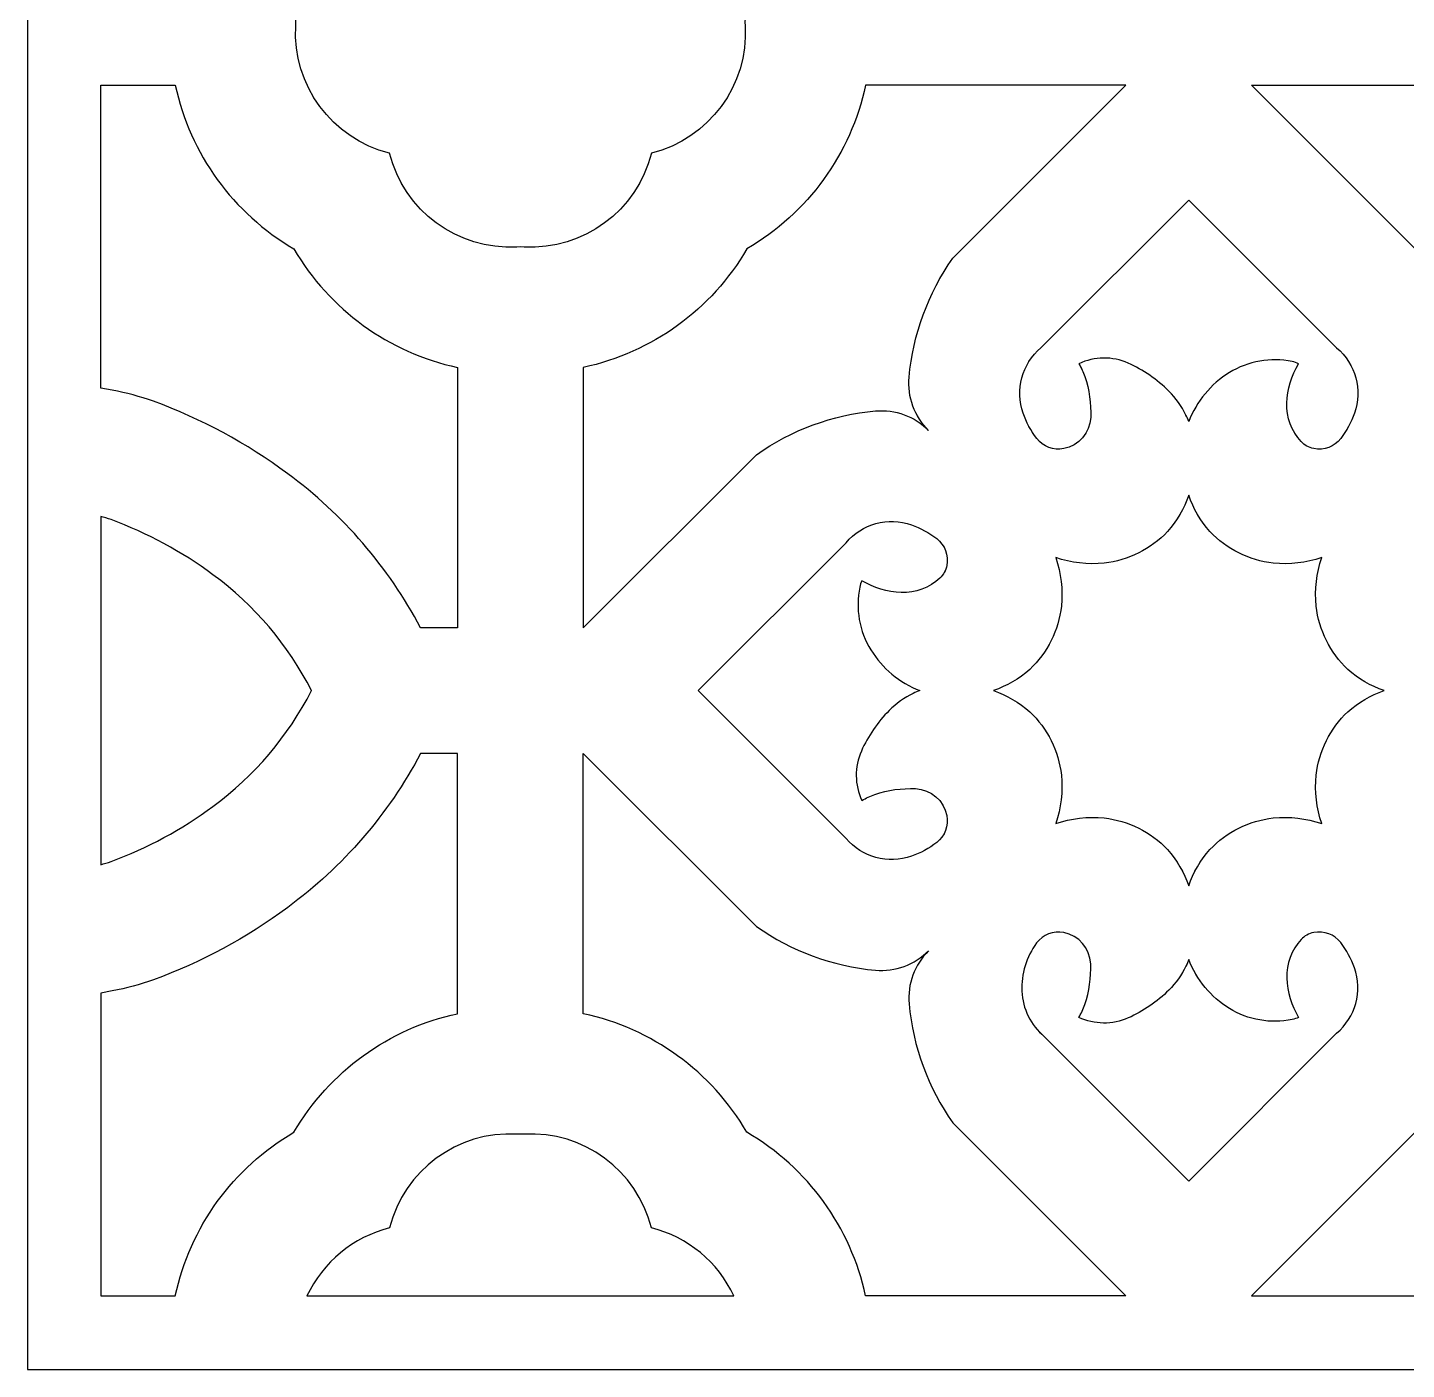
# Model space of a CAD drawing. Header units: centimetres. Extents: x -9.8 to 9.6, y -11.6 to 9.6.
# Drawn here: x -9.8 to -4.36, y -11.57 to -6.28 of the extents above; entities that cross this region are included whole.
import ezdxf

# ---------------------------------------------------------------- set-up
doc = ezdxf.new("R2010")
doc.units = ezdxf.units.CM
doc.header["$MEASUREMENT"] = 0
doc.layers.add('layer 1', color=7, linetype='Continuous')

msp = doc.modelspace()

# ---------------------------------------------------------------- linework, layer by layer
at = {"layer": 'layer 1', "color": 242}
for points, knots in [([(-9.79663, 9.61059), (-9.79663, 9.61059), (-0.63194, 9.61059), (-0.63194, 9.61059), (-0.63194, 9.61059), (-0.63194, 9.61059), (-0.63194, -11.57178), (-0.63194, -11.57178), (-0.63194, -11.57178), (-0.63194, -11.57178), (-9.79663, -11.57178), (-9.79663, -11.57178), (-9.79663, -11.57178), (-9.79663, -11.57178), (-9.79663, 9.61059), (-9.79663, 9.61059)], [0, 0, 0, 0, 0.2, 0.2, 0.2, 0.2, 0.4, 0.4, 0.4, 0.4, 0.6, 0.6, 0.6, 0.6, 1, 1, 1, 1]), ([(-7.86611, -5.36837), (-8.10066, -5.35595), (-8.31105, -5.51082), (-8.36836, -5.7386), (-8.36836, -5.7386), (-8.59605, -5.7961), (-8.7512, -6.00631), (-8.73855, -6.2408), (-8.73855, -6.2408), (-8.73855, -6.2408), (-8.73772, -6.25534), (-8.73772, -6.25534), (-8.73772, -6.25534), (-8.73772, -6.25534), (-8.73855, -6.26978), (-8.73855, -6.26978), (-8.73855, -6.26978), (-8.75106, -6.50432), (-8.59614, -6.71476), (-8.36836, -6.77203), (-8.36836, -6.77203), (-8.31086, -6.99972), (-8.10066, -7.15491), (-7.86611, -7.14222), (-7.86611, -7.14222), (-7.86611, -7.14222), (-7.85163, -7.14139), (-7.85163, -7.14139), (-7.85163, -7.14139), (-7.85163, -7.14139), (-7.83714, -7.14222), (-7.83714, -7.14222), (-7.83714, -7.14222), (-7.60264, -7.15468), (-7.3922, -6.99976), (-7.33493, -6.77203), (-7.33493, -6.77203), (-7.1072, -6.71453), (-6.95205, -6.50432), (-6.9647, -6.26983), (-6.9647, -6.26983), (-6.9647, -6.26983), (-6.96557, -6.25534), (-6.96557, -6.25534), (-6.96557, -6.25534), (-6.96557, -6.25534), (-6.9647, -6.2408), (-6.9647, -6.2408), (-6.9647, -6.2408), (-6.95228, -6.00631), (-7.10715, -5.79591), (-7.33493, -5.7386), (-7.33493, -5.7386), (-7.39243, -5.51091), (-7.60264, -5.35572), (-7.83714, -5.36841), (-7.83714, -5.36841), (-7.83714, -5.36841), (-7.85163, -5.36924), (-7.85163, -5.36924), (-7.85163, -5.36924), (-7.85163, -5.36924), (-7.86611, -5.36837), (-7.86611, -5.36837)], [0, 0, 0, 0, 0.0588235, 0.0588235, 0.0588235, 0.0588235, 0.1176471, 0.1176471, 0.1176471, 0.1176471, 0.1764706, 0.1764706, 0.1764706, 0.1764706, 0.2352941, 0.2352941, 0.2352941, 0.2352941, 0.2941176, 0.2941176, 0.2941176, 0.2941176, 0.3529412, 0.3529412, 0.3529412, 0.3529412, 0.4117647, 0.4117647, 0.4117647, 0.4117647, 0.4705882, 0.4705882, 0.4705882, 0.4705882, 0.5294118, 0.5294118, 0.5294118, 0.5294118, 0.5882353, 0.5882353, 0.5882353, 0.5882353, 0.6470588, 0.6470588, 0.6470588, 0.6470588, 0.7058824, 0.7058824, 0.7058824, 0.7058824, 0.7647059, 0.7647059, 0.7647059, 0.7647059, 0.8235294, 0.8235294, 0.8235294, 0.8235294, 0.8823529, 0.8823529, 0.8823529, 0.8823529, 1, 1, 1, 1]), ([(-9.21389, -6.50336), (-9.21389, -6.50336), (-9.50813, -6.50336), (-9.50813, -6.50336), (-9.50813, -6.50336), (-9.50813, -6.50336), (-9.50813, -7.69888), (-9.50813, -7.69888), (-9.50813, -7.69888), (-9.50813, -7.69888), (-9.46251, -7.70739), (-9.46251, -7.70739), (-9.46251, -7.70739), (-9.40735, -7.71774), (-9.35303, -7.73227), (-9.30009, -7.7509), (-9.30009, -7.7509), (-9.11053, -7.82017), (-8.93192, -7.91654), (-8.76997, -8.03696), (-8.76997, -8.03696), (-8.55175, -8.1974), (-8.37259, -8.40517), (-8.24601, -8.64463), (-8.24601, -8.64463), (-8.24601, -8.64463), (-8.09969, -8.64463), (-8.09969, -8.64463), (-8.09969, -8.64463), (-8.09969, -8.64463), (-8.09969, -7.61756), (-8.09969, -7.61756), (-8.09969, -7.61756), (-8.37117, -7.55928), (-8.60571, -7.38913), (-8.74559, -7.14925), (-8.74559, -7.14925), (-8.98551, -7.00942), (-9.15552, -6.77483), (-9.21389, -6.50336)], [0, 0, 0, 0, 0.0909091, 0.0909091, 0.0909091, 0.0909091, 0.1818182, 0.1818182, 0.1818182, 0.1818182, 0.2727273, 0.2727273, 0.2727273, 0.2727273, 0.3636364, 0.3636364, 0.3636364, 0.3636364, 0.4545455, 0.4545455, 0.4545455, 0.4545455, 0.5454545, 0.5454545, 0.5454545, 0.5454545, 0.6363636, 0.6363636, 0.6363636, 0.6363636, 0.7272727, 0.7272727, 0.7272727, 0.7272727, 0.8181818, 0.8181818, 0.8181818, 0.8181818, 1, 1, 1, 1]), ([(-6.14525, -7.18628), (-6.24295, -7.32515), (-6.30247, -7.4872), (-6.31784, -7.65629), (-6.31784, -7.65629), (-6.32492, -7.73425), (-6.29668, -7.81125), (-6.24084, -7.86613), (-6.24084, -7.86613), (-6.29571, -7.81024), (-6.37271, -7.782), (-6.45068, -7.78908), (-6.45068, -7.78908), (-6.61976, -7.80454), (-6.78181, -7.86401), (-6.92068, -7.96171), (-6.92068, -7.96171), (-6.92068, -7.96171), (-7.60361, -8.64463), (-7.60361, -8.64463), (-7.60361, -8.64463), (-7.60361, -8.64463), (-7.60361, -7.61756), (-7.60361, -7.61756), (-7.60361, -7.61756), (-7.33194, -7.55914), (-7.09759, -7.38932), (-6.95766, -7.14925), (-6.95766, -7.14925), (-6.71765, -7.00928), (-6.54773, -6.77497), (-6.48941, -6.50336), (-6.48941, -6.50336), (-6.48941, -6.50336), (-5.46233, -6.50336), (-5.46233, -6.50336), (-5.46233, -6.50336), (-5.46233, -6.50336), (-6.14525, -7.18628), (-6.14525, -7.18628)], [0, 0, 0, 0, 0.0909091, 0.0909091, 0.0909091, 0.0909091, 0.1818182, 0.1818182, 0.1818182, 0.1818182, 0.2727273, 0.2727273, 0.2727273, 0.2727273, 0.3636364, 0.3636364, 0.3636364, 0.3636364, 0.4545455, 0.4545455, 0.4545455, 0.4545455, 0.5454545, 0.5454545, 0.5454545, 0.5454545, 0.6363636, 0.6363636, 0.6363636, 0.6363636, 0.7272727, 0.7272727, 0.7272727, 0.7272727, 0.8181818, 0.8181818, 0.8181818, 0.8181818, 1, 1, 1, 1]), ([(-3.93921, -6.50336), (-3.93921, -6.50336), (-4.96625, -6.50336), (-4.96625, -6.50336), (-4.96625, -6.50336), (-4.96625, -6.50336), (-4.28337, -7.18628), (-4.28337, -7.18628), (-4.28337, -7.18628), (-4.18567, -7.3251), (-4.12615, -7.48724), (-4.11078, -7.65633), (-4.11078, -7.65633), (-4.1037, -7.73421), (-4.13199, -7.81125), (-4.18778, -7.86613), (-4.18778, -7.86613), (-4.13295, -7.81029), (-4.05586, -7.78204), (-3.97794, -7.78913), (-3.97794, -7.78913), (-3.8089, -7.80449), (-3.64676, -7.86406), (-3.50794, -7.96171), (-3.50794, -7.96171), (-3.50794, -7.96171), (-2.82501, -8.64463), (-2.82501, -8.64463), (-2.82501, -8.64463), (-2.82501, -8.64463), (-2.82501, -7.61756), (-2.82501, -7.61756), (-2.82501, -7.61756), (-3.09654, -7.55923), (-3.33108, -7.38909), (-3.47096, -7.14916), (-3.47096, -7.14916), (-3.71088, -7.00938), (-3.88089, -6.77479), (-3.93921, -6.50331), (-3.93921, -6.50331), (-3.93921, -6.50331), (-3.93921, -6.50336), (-3.93921, -6.50336)], [0, 0, 0, 0, 0.0833333, 0.0833333, 0.0833333, 0.0833333, 0.1666667, 0.1666667, 0.1666667, 0.1666667, 0.25, 0.25, 0.25, 0.25, 0.3333333, 0.3333333, 0.3333333, 0.3333333, 0.4166667, 0.4166667, 0.4166667, 0.4166667, 0.5, 0.5, 0.5, 0.5, 0.5833333, 0.5833333, 0.5833333, 0.5833333, 0.6666667, 0.6666667, 0.6666667, 0.6666667, 0.75, 0.75, 0.75, 0.75, 0.8333333, 0.8333333, 0.8333333, 0.8333333, 1, 1, 1, 1]), ([(-5.79765, -7.54028), (-5.87267, -7.6032), (-5.90078, -7.70601), (-5.86807, -7.79833), (-5.86807, -7.79833), (-5.85538, -7.83416), (-5.83712, -7.86778), (-5.81389, -7.89791), (-5.81389, -7.89791), (-5.78896, -7.93025), (-5.74788, -7.9457), (-5.70777, -7.93779), (-5.70777, -7.93779), (-5.64802, -7.92648), (-5.60391, -7.87556), (-5.60133, -7.81479), (-5.60133, -7.81479), (-5.59899, -7.76015), (-5.60676, -7.70555), (-5.62424, -7.65371), (-5.62424, -7.65371), (-5.63027, -7.636), (-5.63813, -7.61898), (-5.64784, -7.60297), (-5.64784, -7.60297), (-5.58648, -7.57372), (-5.51536, -7.57285), (-5.45327, -7.60054), (-5.45327, -7.60054), (-5.39356, -7.62717), (-5.33919, -7.66457), (-5.29292, -7.71075), (-5.29292, -7.71075), (-5.26532, -7.7383), (-5.24255, -7.77027), (-5.22553, -7.80536), (-5.22553, -7.80536), (-5.22139, -7.81387), (-5.21767, -7.82252), (-5.21426, -7.83135), (-5.21426, -7.83135), (-5.18354, -7.75104), (-5.1271, -7.68306), (-5.05382, -7.63802), (-5.05382, -7.63802), (-4.97995, -7.59258), (-4.89141, -7.57699), (-4.80645, -7.59437), (-4.80645, -7.59437), (-4.79757, -7.59617), (-4.78892, -7.59906), (-4.78074, -7.60297), (-4.78074, -7.60297), (-4.80912, -7.64994), (-4.82512, -7.70334), (-4.82724, -7.75817), (-4.82724, -7.75817), (-4.82945, -7.81433), (-4.80916, -7.86898), (-4.77094, -7.9101), (-4.77094, -7.9101), (-4.7576, -7.92445), (-4.74003, -7.93416), (-4.7208, -7.93779), (-4.7208, -7.93779), (-4.68069, -7.94566), (-4.63962, -7.93025), (-4.61469, -7.89786), (-4.61469, -7.89786), (-4.5915, -7.86774), (-4.57324, -7.83416), (-4.56055, -7.79833), (-4.56055, -7.79833), (-4.52789, -7.70596), (-4.5559, -7.60316), (-4.63088, -7.54028), (-4.63088, -7.54028), (-4.63088, -7.54028), (-5.21426, -6.95689), (-5.21426, -6.95689), (-5.21426, -6.95689), (-5.21426, -6.95689), (-5.79765, -7.54028), (-5.79765, -7.54028)], [0, 0, 0, 0, 0.0454545, 0.0454545, 0.0454545, 0.0454545, 0.0909091, 0.0909091, 0.0909091, 0.0909091, 0.1363636, 0.1363636, 0.1363636, 0.1363636, 0.1818182, 0.1818182, 0.1818182, 0.1818182, 0.2272727, 0.2272727, 0.2272727, 0.2272727, 0.2727273, 0.2727273, 0.2727273, 0.2727273, 0.3181818, 0.3181818, 0.3181818, 0.3181818, 0.3636364, 0.3636364, 0.3636364, 0.3636364, 0.4090909, 0.4090909, 0.4090909, 0.4090909, 0.4545455, 0.4545455, 0.4545455, 0.4545455, 0.5, 0.5, 0.5, 0.5, 0.5454545, 0.5454545, 0.5454545, 0.5454545, 0.5909091, 0.5909091, 0.5909091, 0.5909091, 0.6363636, 0.6363636, 0.6363636, 0.6363636, 0.6818182, 0.6818182, 0.6818182, 0.6818182, 0.7272727, 0.7272727, 0.7272727, 0.7272727, 0.7727273, 0.7727273, 0.7727273, 0.7727273, 0.8181818, 0.8181818, 0.8181818, 0.8181818, 0.8636364, 0.8636364, 0.8636364, 0.8636364, 0.9090909, 0.9090909, 0.9090909, 0.9090909, 1, 1, 1, 1]), ([(-5.98537, -8.8927), (-5.93238, -8.87471), (-5.88357, -8.84624), (-5.84181, -8.80898), (-5.84181, -8.80898), (-5.77198, -8.74298), (-5.72778, -8.65452), (-5.71688, -8.55908), (-5.71688, -8.55908), (-5.71044, -8.49436), (-5.71812, -8.429), (-5.73937, -8.36755), (-5.73937, -8.36755), (-5.67792, -8.3888), (-5.6126, -8.39652), (-5.54788, -8.39008), (-5.54788, -8.39008), (-5.45244, -8.37918), (-5.36399, -8.33498), (-5.29798, -8.26515), (-5.29798, -8.26515), (-5.26072, -8.22344), (-5.23225, -8.17459), (-5.21426, -8.1216), (-5.21426, -8.1216), (-5.19628, -8.17459), (-5.16785, -8.22344), (-5.13055, -8.26515), (-5.13055, -8.26515), (-5.06454, -8.33493), (-4.97613, -8.37918), (-4.88069, -8.39008), (-4.88069, -8.39008), (-4.81597, -8.39648), (-4.75061, -8.3888), (-4.68916, -8.36755), (-4.68916, -8.36755), (-4.71045, -8.429), (-4.71813, -8.49436), (-4.71169, -8.55908), (-4.71169, -8.55908), (-4.70079, -8.65452), (-4.65654, -8.74298), (-4.58681, -8.80894), (-4.58681, -8.80894), (-4.54505, -8.84624), (-4.49624, -8.87471), (-4.44325, -8.8927), (-4.44325, -8.8927), (-4.49624, -8.91064), (-4.54505, -8.93911), (-4.58681, -8.97637), (-4.58681, -8.97637), (-4.65654, -9.04238), (-4.70079, -9.13083), (-4.71169, -9.22627), (-4.71169, -9.22627), (-4.71813, -9.29099), (-4.71045, -9.35635), (-4.68916, -9.41781), (-4.68916, -9.41781), (-4.75061, -9.39656), (-4.81597, -9.38887), (-4.88069, -9.39527), (-4.88069, -9.39527), (-4.97613, -9.40617), (-5.06459, -9.45037), (-5.13055, -9.5202), (-5.13055, -9.5202), (-5.16785, -9.56192), (-5.19632, -9.61077), (-5.21426, -9.66376), (-5.21426, -9.66376), (-5.23225, -9.61077), (-5.26072, -9.56192), (-5.29798, -9.5202), (-5.29798, -9.5202), (-5.36399, -9.45042), (-5.45244, -9.40617), (-5.54788, -9.39527), (-5.54788, -9.39527), (-5.6126, -9.38883), (-5.67792, -9.39656), (-5.73937, -9.41781), (-5.73937, -9.41781), (-5.71812, -9.35635), (-5.71044, -9.29099), (-5.71688, -9.22627), (-5.71688, -9.22627), (-5.72778, -9.13083), (-5.77198, -9.04238), (-5.84181, -8.97637), (-5.84181, -8.97637), (-5.88357, -8.93911), (-5.93238, -8.91064), (-5.98537, -8.8927), (-5.98537, -8.8927), (-5.98537, -8.8927), (-5.98537, -8.8927), (-5.98537, -8.8927)], [0, 0, 0, 0, 0.0384615, 0.0384615, 0.0384615, 0.0384615, 0.0769231, 0.0769231, 0.0769231, 0.0769231, 0.1153846, 0.1153846, 0.1153846, 0.1153846, 0.1538462, 0.1538462, 0.1538462, 0.1538462, 0.1923077, 0.1923077, 0.1923077, 0.1923077, 0.2307692, 0.2307692, 0.2307692, 0.2307692, 0.2692308, 0.2692308, 0.2692308, 0.2692308, 0.3076923, 0.3076923, 0.3076923, 0.3076923, 0.3461538, 0.3461538, 0.3461538, 0.3461538, 0.3846154, 0.3846154, 0.3846154, 0.3846154, 0.4230769, 0.4230769, 0.4230769, 0.4230769, 0.4615385, 0.4615385, 0.4615385, 0.4615385, 0.5, 0.5, 0.5, 0.5, 0.5384615, 0.5384615, 0.5384615, 0.5384615, 0.5769231, 0.5769231, 0.5769231, 0.5769231, 0.6153846, 0.6153846, 0.6153846, 0.6153846, 0.6538462, 0.6538462, 0.6538462, 0.6538462, 0.6923077, 0.6923077, 0.6923077, 0.6923077, 0.7307692, 0.7307692, 0.7307692, 0.7307692, 0.7692308, 0.7692308, 0.7692308, 0.7692308, 0.8076923, 0.8076923, 0.8076923, 0.8076923, 0.8461538, 0.8461538, 0.8461538, 0.8461538, 0.8846154, 0.8846154, 0.8846154, 0.8846154, 0.9230769, 0.9230769, 0.9230769, 0.9230769, 1, 1, 1, 1]), ([(-9.50813, -9.57995), (-9.50813, -9.57995), (-9.50813, -8.8927), (-9.50813, -8.8927), (-9.50813, -8.8927), (-9.50813, -8.8927), (-9.50813, -8.2054), (-9.50813, -8.2054), (-9.50813, -8.2054), (-9.49438, -8.20913), (-9.48081, -8.21332), (-9.46738, -8.21796), (-9.46738, -8.21796), (-9.32345, -8.27086), (-9.1879, -8.34422), (-9.0649, -8.43581), (-9.0649, -8.43581), (-8.90157, -8.55572), (-8.7684, -8.71221), (-8.67613, -8.89265), (-8.67613, -8.89265), (-8.76836, -9.07315), (-8.90152, -9.22963), (-9.0649, -9.34955), (-9.0649, -9.34955), (-9.1879, -9.44113), (-9.32345, -9.51449), (-9.46738, -9.56739), (-9.46738, -9.56739), (-9.48081, -9.57204), (-9.49438, -9.57627), (-9.50813, -9.57995)], [0, 0, 0, 0, 0.1111111, 0.1111111, 0.1111111, 0.1111111, 0.2222222, 0.2222222, 0.2222222, 0.2222222, 0.3333333, 0.3333333, 0.3333333, 0.3333333, 0.4444444, 0.4444444, 0.4444444, 0.4444444, 0.5555556, 0.5555556, 0.5555556, 0.5555556, 0.6666667, 0.6666667, 0.6666667, 0.6666667, 0.7777778, 0.7777778, 0.7777778, 0.7777778, 1, 1, 1, 1]), ([(-6.56668, -8.30927), (-6.56668, -8.30927), (-7.15007, -8.8927), (-7.15007, -8.8927), (-7.15007, -8.8927), (-7.15007, -8.8927), (-6.56668, -9.47609), (-6.56668, -9.47609), (-6.56668, -9.47609), (-6.50371, -9.55111), (-6.40095, -9.57917), (-6.30864, -9.54646), (-6.30864, -9.54646), (-6.27281, -9.53381), (-6.23918, -9.51551), (-6.20905, -9.49228), (-6.20905, -9.49228), (-6.17672, -9.46735), (-6.16126, -9.42627), (-6.16917, -9.38621), (-6.16917, -9.38621), (-6.18044, -9.32641), (-6.23136, -9.2823), (-6.29217, -9.27972), (-6.29217, -9.27972), (-6.34682, -9.27738), (-6.40141, -9.28515), (-6.45325, -9.30268), (-6.45325, -9.30268), (-6.47096, -9.30866), (-6.48798, -9.31657), (-6.50399, -9.32623), (-6.50399, -9.32623), (-6.5332, -9.26487), (-6.53407, -9.19375), (-6.50638, -9.1317), (-6.50638, -9.1317), (-6.47975, -9.07195), (-6.4424, -9.01763), (-6.39622, -8.97131), (-6.39622, -8.97131), (-6.36866, -8.94371), (-6.33665, -8.92094), (-6.30155, -8.90392), (-6.30155, -8.90392), (-6.29309, -8.89983), (-6.2844, -8.89606), (-6.27557, -8.8927), (-6.27557, -8.8927), (-6.35583, -8.86184), (-6.42377, -8.8054), (-6.46885, -8.73217), (-6.46885, -8.73217), (-6.51438, -8.6583), (-6.52998, -8.5698), (-6.51259, -8.48479), (-6.51259, -8.48479), (-6.51075, -8.47592), (-6.5079, -8.46731), (-6.50399, -8.45913), (-6.50399, -8.45913), (-6.45698, -8.48751), (-6.40362, -8.50347), (-6.34875, -8.50563), (-6.34875, -8.50563), (-6.29263, -8.50784), (-6.23794, -8.48755), (-6.19682, -8.44928), (-6.19682, -8.44928), (-6.18247, -8.43594), (-6.17276, -8.41842), (-6.16917, -8.39915), (-6.16917, -8.39915), (-6.16126, -8.35908), (-6.17672, -8.31801), (-6.20905, -8.29308), (-6.20905, -8.29308), (-6.23918, -8.26985), (-6.27281, -8.25154), (-6.30864, -8.23889), (-6.30864, -8.23889), (-6.40095, -8.20623), (-6.50376, -8.23424), (-6.56668, -8.30927)], [0, 0, 0, 0, 0.0454545, 0.0454545, 0.0454545, 0.0454545, 0.0909091, 0.0909091, 0.0909091, 0.0909091, 0.1363636, 0.1363636, 0.1363636, 0.1363636, 0.1818182, 0.1818182, 0.1818182, 0.1818182, 0.2272727, 0.2272727, 0.2272727, 0.2272727, 0.2727273, 0.2727273, 0.2727273, 0.2727273, 0.3181818, 0.3181818, 0.3181818, 0.3181818, 0.3636364, 0.3636364, 0.3636364, 0.3636364, 0.4090909, 0.4090909, 0.4090909, 0.4090909, 0.4545455, 0.4545455, 0.4545455, 0.4545455, 0.5, 0.5, 0.5, 0.5, 0.5454545, 0.5454545, 0.5454545, 0.5454545, 0.5909091, 0.5909091, 0.5909091, 0.5909091, 0.6363636, 0.6363636, 0.6363636, 0.6363636, 0.6818182, 0.6818182, 0.6818182, 0.6818182, 0.7272727, 0.7272727, 0.7272727, 0.7272727, 0.7727273, 0.7727273, 0.7727273, 0.7727273, 0.8181818, 0.8181818, 0.8181818, 0.8181818, 0.8636364, 0.8636364, 0.8636364, 0.8636364, 0.9090909, 0.9090909, 0.9090909, 0.9090909, 1, 1, 1, 1]), ([(-9.50813, -11.282), (-9.50813, -11.282), (-9.50813, -10.08647), (-9.50813, -10.08647), (-9.50813, -10.08647), (-9.50813, -10.08647), (-9.46251, -10.07796), (-9.46251, -10.07796), (-9.46251, -10.07796), (-9.40735, -10.06761), (-9.35303, -10.05308), (-9.30009, -10.03445), (-9.30009, -10.03445), (-9.11049, -9.96518), (-8.93197, -9.86886), (-8.76997, -9.74844), (-8.76997, -9.74844), (-8.55171, -9.58791), (-8.37264, -9.38023), (-8.24601, -9.14076), (-8.24601, -9.14076), (-8.24601, -9.14076), (-8.09969, -9.14072), (-8.09969, -9.14072), (-8.09969, -9.14072), (-8.09969, -9.14072), (-8.09969, -10.16784), (-8.09969, -10.16784), (-8.09969, -10.16784), (-8.37131, -10.22621), (-8.60571, -10.39604), (-8.74559, -10.6361), (-8.74559, -10.6361), (-8.9856, -10.77607), (-9.15556, -11.01033), (-9.21389, -11.282), (-9.21389, -11.282), (-9.21389, -11.282), (-9.50813, -11.282), (-9.50813, -11.282)], [0, 0, 0, 0, 0.0909091, 0.0909091, 0.0909091, 0.0909091, 0.1818182, 0.1818182, 0.1818182, 0.1818182, 0.2727273, 0.2727273, 0.2727273, 0.2727273, 0.3636364, 0.3636364, 0.3636364, 0.3636364, 0.4545455, 0.4545455, 0.4545455, 0.4545455, 0.5454545, 0.5454545, 0.5454545, 0.5454545, 0.6363636, 0.6363636, 0.6363636, 0.6363636, 0.7272727, 0.7272727, 0.7272727, 0.7272727, 0.8181818, 0.8181818, 0.8181818, 0.8181818, 1, 1, 1, 1]), ([(-6.48941, -11.282), (-6.48941, -11.282), (-5.46233, -11.282), (-5.46233, -11.282), (-5.46233, -11.282), (-5.46233, -11.282), (-6.14525, -10.59907), (-6.14525, -10.59907), (-6.14525, -10.59907), (-6.24295, -10.46025), (-6.30247, -10.29811), (-6.31784, -10.12907), (-6.31784, -10.12907), (-6.32492, -10.05115), (-6.29663, -9.9741), (-6.24084, -9.91923), (-6.24084, -9.91923), (-6.29567, -9.97507), (-6.37276, -10.00336), (-6.45068, -9.99627), (-6.45068, -9.99627), (-6.61972, -9.98086), (-6.78186, -9.9213), (-6.92068, -9.82364), (-6.92068, -9.82364), (-6.92068, -9.82364), (-7.60361, -9.14072), (-7.60361, -9.14072), (-7.60361, -9.14072), (-7.60361, -9.14072), (-7.60361, -10.16784), (-7.60361, -10.16784), (-7.60361, -10.16784), (-7.33208, -10.22612), (-7.09754, -10.39622), (-6.95766, -10.6361), (-6.95766, -10.6361), (-6.71774, -10.77593), (-6.54773, -11.01052), (-6.48941, -11.282)], [0, 0, 0, 0, 0.0909091, 0.0909091, 0.0909091, 0.0909091, 0.1818182, 0.1818182, 0.1818182, 0.1818182, 0.2727273, 0.2727273, 0.2727273, 0.2727273, 0.3636364, 0.3636364, 0.3636364, 0.3636364, 0.4545455, 0.4545455, 0.4545455, 0.4545455, 0.5454545, 0.5454545, 0.5454545, 0.5454545, 0.6363636, 0.6363636, 0.6363636, 0.6363636, 0.7272727, 0.7272727, 0.7272727, 0.7272727, 0.8181818, 0.8181818, 0.8181818, 0.8181818, 1, 1, 1, 1]), ([(-3.93921, -11.282), (-3.93921, -11.282), (-4.96625, -11.282), (-4.96625, -11.282), (-4.96625, -11.282), (-4.96625, -11.282), (-4.28337, -10.59907), (-4.28337, -10.59907), (-4.28337, -10.59907), (-4.18562, -10.4602), (-4.12615, -10.29815), (-4.11078, -10.12907), (-4.11078, -10.12907), (-4.1037, -10.05106), (-4.13194, -9.9741), (-4.18778, -9.91923), (-4.18778, -9.91923), (-4.13291, -9.97507), (-4.05591, -10.00336), (-3.97794, -9.99623), (-3.97794, -9.99623), (-3.80886, -9.98082), (-3.64681, -9.92134), (-3.50794, -9.82364), (-3.50794, -9.82364), (-3.50794, -9.82364), (-2.82501, -9.14072), (-2.82501, -9.14072), (-2.82501, -9.14072), (-2.82501, -9.14072), (-2.82501, -10.16784), (-2.82501, -10.16784), (-2.82501, -10.16784), (-3.09668, -10.22621), (-3.33108, -10.39608), (-3.47096, -10.63619), (-3.47096, -10.63619), (-3.71097, -10.77611), (-3.88089, -11.01038), (-3.93921, -11.28204), (-3.93921, -11.28204), (-3.93921, -11.28204), (-3.93921, -11.282), (-3.93921, -11.282)], [0, 0, 0, 0, 0.0833333, 0.0833333, 0.0833333, 0.0833333, 0.1666667, 0.1666667, 0.1666667, 0.1666667, 0.25, 0.25, 0.25, 0.25, 0.3333333, 0.3333333, 0.3333333, 0.3333333, 0.4166667, 0.4166667, 0.4166667, 0.4166667, 0.5, 0.5, 0.5, 0.5, 0.5833333, 0.5833333, 0.5833333, 0.5833333, 0.6666667, 0.6666667, 0.6666667, 0.6666667, 0.75, 0.75, 0.75, 0.75, 0.8333333, 0.8333333, 0.8333333, 0.8333333, 1, 1, 1, 1]), ([(-5.78486, -10.25786), (-5.83799, -10.21333), (-5.87, -10.14852), (-5.87309, -10.0793), (-5.87309, -10.0793), (-5.87612, -10.01099), (-5.85552, -9.9437), (-5.81472, -9.88887), (-5.81472, -9.88887), (-5.79006, -9.85561), (-5.74839, -9.83956), (-5.70777, -9.84756), (-5.70777, -9.84756), (-5.64807, -9.85883), (-5.60396, -9.90984), (-5.60133, -9.97056), (-5.60133, -9.97056), (-5.59899, -10.0252), (-5.60676, -10.0798), (-5.62429, -10.13164), (-5.62429, -10.13164), (-5.63027, -10.14935), (-5.63813, -10.16637), (-5.64784, -10.18238), (-5.64784, -10.18238), (-5.58643, -10.21159), (-5.51536, -10.21251), (-5.45327, -10.18482), (-5.45327, -10.18482), (-5.39356, -10.15818), (-5.33919, -10.12083), (-5.29292, -10.07461), (-5.29292, -10.07461), (-5.26532, -10.04705), (-5.24255, -10.01509), (-5.22553, -9.97999), (-5.22553, -9.97999), (-5.22139, -9.97148), (-5.21767, -9.96283), (-5.21426, -9.954), (-5.21426, -9.954), (-5.18349, -10.03436), (-5.12714, -10.10225), (-5.05382, -10.14733), (-5.05382, -10.14733), (-4.97991, -10.19282), (-4.89145, -10.20841), (-4.80645, -10.19098), (-4.80645, -10.19098), (-4.79757, -10.18914), (-4.78892, -10.18629), (-4.78074, -10.18238), (-4.78074, -10.18238), (-4.80912, -10.13542), (-4.82512, -10.08201), (-4.82724, -10.02718), (-4.82724, -10.02718), (-4.82945, -9.97107), (-4.80916, -9.91637), (-4.77094, -9.87525), (-4.77094, -9.87525), (-4.7576, -9.8609), (-4.74003, -9.8512), (-4.7208, -9.84756), (-4.7208, -9.84756), (-4.68074, -9.83965), (-4.63962, -9.85515), (-4.61469, -9.88749), (-4.61469, -9.88749), (-4.5915, -9.91757), (-4.57324, -9.95119), (-4.56055, -9.98703), (-4.56055, -9.98703), (-4.52784, -10.07925), (-4.55599, -10.18219), (-4.63088, -10.24507), (-4.63088, -10.24507), (-4.63088, -10.24507), (-5.21426, -10.82846), (-5.21426, -10.82846), (-5.21426, -10.82846), (-5.21426, -10.82846), (-5.81044, -10.23229), (-5.81044, -10.23229), (-5.81044, -10.23229), (-5.81044, -10.23229), (-5.78486, -10.25786), (-5.78486, -10.25786)], [0, 0, 0, 0, 0.0434783, 0.0434783, 0.0434783, 0.0434783, 0.0869565, 0.0869565, 0.0869565, 0.0869565, 0.1304348, 0.1304348, 0.1304348, 0.1304348, 0.173913, 0.173913, 0.173913, 0.173913, 0.2173913, 0.2173913, 0.2173913, 0.2173913, 0.2608696, 0.2608696, 0.2608696, 0.2608696, 0.3043478, 0.3043478, 0.3043478, 0.3043478, 0.3478261, 0.3478261, 0.3478261, 0.3478261, 0.3913043, 0.3913043, 0.3913043, 0.3913043, 0.4347826, 0.4347826, 0.4347826, 0.4347826, 0.4782609, 0.4782609, 0.4782609, 0.4782609, 0.5217391, 0.5217391, 0.5217391, 0.5217391, 0.5652174, 0.5652174, 0.5652174, 0.5652174, 0.6086957, 0.6086957, 0.6086957, 0.6086957, 0.6521739, 0.6521739, 0.6521739, 0.6521739, 0.6956522, 0.6956522, 0.6956522, 0.6956522, 0.7391304, 0.7391304, 0.7391304, 0.7391304, 0.7826087, 0.7826087, 0.7826087, 0.7826087, 0.826087, 0.826087, 0.826087, 0.826087, 0.8695652, 0.8695652, 0.8695652, 0.8695652, 0.9130435, 0.9130435, 0.9130435, 0.9130435, 1, 1, 1, 1]), ([(-8.69416, -11.282), (-8.63142, -11.14814), (-8.51174, -11.04948), (-8.36836, -11.01332), (-8.36836, -11.01332), (-8.31109, -10.78582), (-8.10038, -10.63067), (-7.86611, -10.64314), (-7.86611, -10.64314), (-7.86611, -10.64314), (-7.85163, -10.64396), (-7.85163, -10.64396), (-7.85163, -10.64396), (-7.85163, -10.64396), (-7.83714, -10.64314), (-7.83714, -10.64314), (-7.83714, -10.64314), (-7.60287, -10.63049), (-7.39234, -10.78587), (-7.33493, -11.01332), (-7.33493, -11.01332), (-7.19138, -11.04888), (-7.07164, -11.14782), (-7.00955, -11.282), (-7.00955, -11.282), (-7.00955, -11.282), (-8.69416, -11.282), (-8.69416, -11.282), (-8.69416, -11.282), (-8.69416, -11.282), (-8.69416, -11.282), (-8.69416, -11.282)], [0, 0, 0, 0, 0.1111111, 0.1111111, 0.1111111, 0.1111111, 0.2222222, 0.2222222, 0.2222222, 0.2222222, 0.3333333, 0.3333333, 0.3333333, 0.3333333, 0.4444444, 0.4444444, 0.4444444, 0.4444444, 0.5555556, 0.5555556, 0.5555556, 0.5555556, 0.6666667, 0.6666667, 0.6666667, 0.6666667, 0.7777778, 0.7777778, 0.7777778, 0.7777778, 1, 1, 1, 1])]:
    msp.add_open_spline(points, degree=3, knots=knots, dxfattribs=at)
at = {"layer": 'layer 1', "lineweight": 9}
for points, knots in [([(-9.79663, 9.61059), (-9.79663, 9.61059), (-0.63194, 9.61059), (-0.63194, 9.61059), (-0.63194, 9.61059), (-0.63194, 9.61059), (-0.63194, -11.57178), (-0.63194, -11.57178), (-0.63194, -11.57178), (-0.63194, -11.57178), (-9.79663, -11.57178), (-9.79663, -11.57178), (-9.79663, -11.57178), (-9.79663, -11.57178), (-9.79663, 9.61059), (-9.79663, 9.61059)], [0, 0, 0, 0, 0.2, 0.2, 0.2, 0.2, 0.4, 0.4, 0.4, 0.4, 0.6, 0.6, 0.6, 0.6, 1, 1, 1, 1]), ([(-7.86611, -5.36837), (-8.10066, -5.35595), (-8.31105, -5.51082), (-8.36836, -5.7386), (-8.36836, -5.7386), (-8.59605, -5.7961), (-8.7512, -6.00631), (-8.73855, -6.2408), (-8.73855, -6.2408), (-8.73855, -6.2408), (-8.73772, -6.25534), (-8.73772, -6.25534), (-8.73772, -6.25534), (-8.73772, -6.25534), (-8.73855, -6.26978), (-8.73855, -6.26978), (-8.73855, -6.26978), (-8.75106, -6.50432), (-8.59614, -6.71476), (-8.36836, -6.77203), (-8.36836, -6.77203), (-8.31086, -6.99972), (-8.10066, -7.15491), (-7.86611, -7.14222), (-7.86611, -7.14222), (-7.86611, -7.14222), (-7.85163, -7.14139), (-7.85163, -7.14139), (-7.85163, -7.14139), (-7.85163, -7.14139), (-7.83714, -7.14222), (-7.83714, -7.14222), (-7.83714, -7.14222), (-7.60264, -7.15468), (-7.3922, -6.99976), (-7.33493, -6.77203), (-7.33493, -6.77203), (-7.1072, -6.71453), (-6.95205, -6.50432), (-6.9647, -6.26983), (-6.9647, -6.26983), (-6.9647, -6.26983), (-6.96557, -6.25534), (-6.96557, -6.25534), (-6.96557, -6.25534), (-6.96557, -6.25534), (-6.9647, -6.2408), (-6.9647, -6.2408), (-6.9647, -6.2408), (-6.95228, -6.00631), (-7.10715, -5.79591), (-7.33493, -5.7386), (-7.33493, -5.7386), (-7.39243, -5.51091), (-7.60264, -5.35572), (-7.83714, -5.36841), (-7.83714, -5.36841), (-7.83714, -5.36841), (-7.85163, -5.36924), (-7.85163, -5.36924), (-7.85163, -5.36924), (-7.85163, -5.36924), (-7.86611, -5.36837), (-7.86611, -5.36837)], [0, 0, 0, 0, 0.0588235, 0.0588235, 0.0588235, 0.0588235, 0.1176471, 0.1176471, 0.1176471, 0.1176471, 0.1764706, 0.1764706, 0.1764706, 0.1764706, 0.2352941, 0.2352941, 0.2352941, 0.2352941, 0.2941176, 0.2941176, 0.2941176, 0.2941176, 0.3529412, 0.3529412, 0.3529412, 0.3529412, 0.4117647, 0.4117647, 0.4117647, 0.4117647, 0.4705882, 0.4705882, 0.4705882, 0.4705882, 0.5294118, 0.5294118, 0.5294118, 0.5294118, 0.5882353, 0.5882353, 0.5882353, 0.5882353, 0.6470588, 0.6470588, 0.6470588, 0.6470588, 0.7058824, 0.7058824, 0.7058824, 0.7058824, 0.7647059, 0.7647059, 0.7647059, 0.7647059, 0.8235294, 0.8235294, 0.8235294, 0.8235294, 0.8823529, 0.8823529, 0.8823529, 0.8823529, 1, 1, 1, 1]), ([(-9.21389, -6.50336), (-9.21389, -6.50336), (-9.50813, -6.50336), (-9.50813, -6.50336), (-9.50813, -6.50336), (-9.50813, -6.50336), (-9.50813, -7.69888), (-9.50813, -7.69888), (-9.50813, -7.69888), (-9.50813, -7.69888), (-9.46251, -7.70739), (-9.46251, -7.70739), (-9.46251, -7.70739), (-9.40735, -7.71774), (-9.35303, -7.73227), (-9.30009, -7.7509), (-9.30009, -7.7509), (-9.11053, -7.82017), (-8.93192, -7.91654), (-8.76997, -8.03696), (-8.76997, -8.03696), (-8.55175, -8.1974), (-8.37259, -8.40517), (-8.24601, -8.64463), (-8.24601, -8.64463), (-8.24601, -8.64463), (-8.09969, -8.64463), (-8.09969, -8.64463), (-8.09969, -8.64463), (-8.09969, -8.64463), (-8.09969, -7.61756), (-8.09969, -7.61756), (-8.09969, -7.61756), (-8.37117, -7.55928), (-8.60571, -7.38913), (-8.74559, -7.14925), (-8.74559, -7.14925), (-8.98551, -7.00942), (-9.15552, -6.77483), (-9.21389, -6.50336)], [0, 0, 0, 0, 0.0909091, 0.0909091, 0.0909091, 0.0909091, 0.1818182, 0.1818182, 0.1818182, 0.1818182, 0.2727273, 0.2727273, 0.2727273, 0.2727273, 0.3636364, 0.3636364, 0.3636364, 0.3636364, 0.4545455, 0.4545455, 0.4545455, 0.4545455, 0.5454545, 0.5454545, 0.5454545, 0.5454545, 0.6363636, 0.6363636, 0.6363636, 0.6363636, 0.7272727, 0.7272727, 0.7272727, 0.7272727, 0.8181818, 0.8181818, 0.8181818, 0.8181818, 1, 1, 1, 1]), ([(-6.14525, -7.18628), (-6.24295, -7.32515), (-6.30247, -7.4872), (-6.31784, -7.65629), (-6.31784, -7.65629), (-6.32492, -7.73425), (-6.29668, -7.81125), (-6.24084, -7.86613), (-6.24084, -7.86613), (-6.29571, -7.81024), (-6.37271, -7.782), (-6.45068, -7.78908), (-6.45068, -7.78908), (-6.61976, -7.80454), (-6.78181, -7.86401), (-6.92068, -7.96171), (-6.92068, -7.96171), (-6.92068, -7.96171), (-7.60361, -8.64463), (-7.60361, -8.64463), (-7.60361, -8.64463), (-7.60361, -8.64463), (-7.60361, -7.61756), (-7.60361, -7.61756), (-7.60361, -7.61756), (-7.33194, -7.55914), (-7.09759, -7.38932), (-6.95766, -7.14925), (-6.95766, -7.14925), (-6.71765, -7.00928), (-6.54773, -6.77497), (-6.48941, -6.50336), (-6.48941, -6.50336), (-6.48941, -6.50336), (-5.46233, -6.50336), (-5.46233, -6.50336), (-5.46233, -6.50336), (-5.46233, -6.50336), (-6.14525, -7.18628), (-6.14525, -7.18628)], [0, 0, 0, 0, 0.0909091, 0.0909091, 0.0909091, 0.0909091, 0.1818182, 0.1818182, 0.1818182, 0.1818182, 0.2727273, 0.2727273, 0.2727273, 0.2727273, 0.3636364, 0.3636364, 0.3636364, 0.3636364, 0.4545455, 0.4545455, 0.4545455, 0.4545455, 0.5454545, 0.5454545, 0.5454545, 0.5454545, 0.6363636, 0.6363636, 0.6363636, 0.6363636, 0.7272727, 0.7272727, 0.7272727, 0.7272727, 0.8181818, 0.8181818, 0.8181818, 0.8181818, 1, 1, 1, 1]), ([(-3.93921, -6.50336), (-3.93921, -6.50336), (-4.96625, -6.50336), (-4.96625, -6.50336), (-4.96625, -6.50336), (-4.96625, -6.50336), (-4.28337, -7.18628), (-4.28337, -7.18628), (-4.28337, -7.18628), (-4.18567, -7.3251), (-4.12615, -7.48724), (-4.11078, -7.65633), (-4.11078, -7.65633), (-4.1037, -7.73421), (-4.13199, -7.81125), (-4.18778, -7.86613), (-4.18778, -7.86613), (-4.13295, -7.81029), (-4.05586, -7.78204), (-3.97794, -7.78913), (-3.97794, -7.78913), (-3.8089, -7.80449), (-3.64676, -7.86406), (-3.50794, -7.96171), (-3.50794, -7.96171), (-3.50794, -7.96171), (-2.82501, -8.64463), (-2.82501, -8.64463), (-2.82501, -8.64463), (-2.82501, -8.64463), (-2.82501, -7.61756), (-2.82501, -7.61756), (-2.82501, -7.61756), (-3.09654, -7.55923), (-3.33108, -7.38909), (-3.47096, -7.14916), (-3.47096, -7.14916), (-3.71088, -7.00938), (-3.88089, -6.77479), (-3.93921, -6.50331)], [0, 0, 0, 0, 0.0909091, 0.0909091, 0.0909091, 0.0909091, 0.1818182, 0.1818182, 0.1818182, 0.1818182, 0.2727273, 0.2727273, 0.2727273, 0.2727273, 0.3636364, 0.3636364, 0.3636364, 0.3636364, 0.4545455, 0.4545455, 0.4545455, 0.4545455, 0.5454545, 0.5454545, 0.5454545, 0.5454545, 0.6363636, 0.6363636, 0.6363636, 0.6363636, 0.7272727, 0.7272727, 0.7272727, 0.7272727, 0.8181818, 0.8181818, 0.8181818, 0.8181818, 1, 1, 1, 1]), ([(-5.79765, -7.54028), (-5.87267, -7.6032), (-5.90078, -7.70601), (-5.86807, -7.79833), (-5.86807, -7.79833), (-5.85538, -7.83416), (-5.83712, -7.86778), (-5.81389, -7.89791), (-5.81389, -7.89791), (-5.78896, -7.93025), (-5.74788, -7.9457), (-5.70777, -7.93779), (-5.70777, -7.93779), (-5.64802, -7.92648), (-5.60391, -7.87556), (-5.60133, -7.81479), (-5.60133, -7.81479), (-5.59899, -7.76015), (-5.60676, -7.70555), (-5.62424, -7.65371), (-5.62424, -7.65371), (-5.63027, -7.636), (-5.63813, -7.61898), (-5.64784, -7.60297), (-5.64784, -7.60297), (-5.58648, -7.57372), (-5.51536, -7.57285), (-5.45327, -7.60054), (-5.45327, -7.60054), (-5.39356, -7.62717), (-5.33919, -7.66457), (-5.29292, -7.71075), (-5.29292, -7.71075), (-5.26532, -7.7383), (-5.24255, -7.77027), (-5.22553, -7.80536), (-5.22553, -7.80536), (-5.22139, -7.81387), (-5.21767, -7.82252), (-5.21426, -7.83135), (-5.21426, -7.83135), (-5.18354, -7.75104), (-5.1271, -7.68306), (-5.05382, -7.63802), (-5.05382, -7.63802), (-4.97995, -7.59258), (-4.89141, -7.57699), (-4.80645, -7.59437), (-4.80645, -7.59437), (-4.79757, -7.59617), (-4.78892, -7.59906), (-4.78074, -7.60297), (-4.78074, -7.60297), (-4.80912, -7.64994), (-4.82512, -7.70334), (-4.82724, -7.75817), (-4.82724, -7.75817), (-4.82945, -7.81433), (-4.80916, -7.86898), (-4.77094, -7.9101), (-4.77094, -7.9101), (-4.7576, -7.92445), (-4.74003, -7.93416), (-4.7208, -7.93779), (-4.7208, -7.93779), (-4.68069, -7.94566), (-4.63962, -7.93025), (-4.61469, -7.89786), (-4.61469, -7.89786), (-4.5915, -7.86774), (-4.57324, -7.83416), (-4.56055, -7.79833), (-4.56055, -7.79833), (-4.52789, -7.70596), (-4.5559, -7.60316), (-4.63088, -7.54028), (-4.63088, -7.54028), (-4.63088, -7.54028), (-5.21426, -6.95689), (-5.21426, -6.95689), (-5.21426, -6.95689), (-5.21426, -6.95689), (-5.79765, -7.54028), (-5.79765, -7.54028)], [0, 0, 0, 0, 0.0454545, 0.0454545, 0.0454545, 0.0454545, 0.0909091, 0.0909091, 0.0909091, 0.0909091, 0.1363636, 0.1363636, 0.1363636, 0.1363636, 0.1818182, 0.1818182, 0.1818182, 0.1818182, 0.2272727, 0.2272727, 0.2272727, 0.2272727, 0.2727273, 0.2727273, 0.2727273, 0.2727273, 0.3181818, 0.3181818, 0.3181818, 0.3181818, 0.3636364, 0.3636364, 0.3636364, 0.3636364, 0.4090909, 0.4090909, 0.4090909, 0.4090909, 0.4545455, 0.4545455, 0.4545455, 0.4545455, 0.5, 0.5, 0.5, 0.5, 0.5454545, 0.5454545, 0.5454545, 0.5454545, 0.5909091, 0.5909091, 0.5909091, 0.5909091, 0.6363636, 0.6363636, 0.6363636, 0.6363636, 0.6818182, 0.6818182, 0.6818182, 0.6818182, 0.7272727, 0.7272727, 0.7272727, 0.7272727, 0.7727273, 0.7727273, 0.7727273, 0.7727273, 0.8181818, 0.8181818, 0.8181818, 0.8181818, 0.8636364, 0.8636364, 0.8636364, 0.8636364, 0.9090909, 0.9090909, 0.9090909, 0.9090909, 1, 1, 1, 1]), ([(-5.98537, -8.8927), (-5.93238, -8.87471), (-5.88357, -8.84624), (-5.84181, -8.80898), (-5.84181, -8.80898), (-5.77198, -8.74298), (-5.72778, -8.65452), (-5.71688, -8.55908), (-5.71688, -8.55908), (-5.71044, -8.49436), (-5.71812, -8.429), (-5.73937, -8.36755), (-5.73937, -8.36755), (-5.67792, -8.3888), (-5.6126, -8.39652), (-5.54788, -8.39008), (-5.54788, -8.39008), (-5.45244, -8.37918), (-5.36399, -8.33498), (-5.29798, -8.26515), (-5.29798, -8.26515), (-5.26072, -8.22344), (-5.23225, -8.17459), (-5.21426, -8.1216), (-5.21426, -8.1216), (-5.19628, -8.17459), (-5.16785, -8.22344), (-5.13055, -8.26515), (-5.13055, -8.26515), (-5.06454, -8.33493), (-4.97613, -8.37918), (-4.88069, -8.39008), (-4.88069, -8.39008), (-4.81597, -8.39648), (-4.75061, -8.3888), (-4.68916, -8.36755), (-4.68916, -8.36755), (-4.71045, -8.429), (-4.71813, -8.49436), (-4.71169, -8.55908), (-4.71169, -8.55908), (-4.70079, -8.65452), (-4.65654, -8.74298), (-4.58681, -8.80894), (-4.58681, -8.80894), (-4.54505, -8.84624), (-4.49624, -8.87471), (-4.44325, -8.8927), (-4.44325, -8.8927), (-4.49624, -8.91064), (-4.54505, -8.93911), (-4.58681, -8.97637), (-4.58681, -8.97637), (-4.65654, -9.04238), (-4.70079, -9.13083), (-4.71169, -9.22627), (-4.71169, -9.22627), (-4.71813, -9.29099), (-4.71045, -9.35635), (-4.68916, -9.41781), (-4.68916, -9.41781), (-4.75061, -9.39656), (-4.81597, -9.38887), (-4.88069, -9.39527), (-4.88069, -9.39527), (-4.97613, -9.40617), (-5.06459, -9.45037), (-5.13055, -9.5202), (-5.13055, -9.5202), (-5.16785, -9.56192), (-5.19632, -9.61077), (-5.21426, -9.66376), (-5.21426, -9.66376), (-5.23225, -9.61077), (-5.26072, -9.56192), (-5.29798, -9.5202), (-5.29798, -9.5202), (-5.36399, -9.45042), (-5.45244, -9.40617), (-5.54788, -9.39527), (-5.54788, -9.39527), (-5.6126, -9.38883), (-5.67792, -9.39656), (-5.73937, -9.41781), (-5.73937, -9.41781), (-5.71812, -9.35635), (-5.71044, -9.29099), (-5.71688, -9.22627), (-5.71688, -9.22627), (-5.72778, -9.13083), (-5.77198, -9.04238), (-5.84181, -8.97637), (-5.84181, -8.97637), (-5.88357, -8.93911), (-5.93238, -8.91064), (-5.98537, -8.8927)], [0, 0, 0, 0, 0.04, 0.04, 0.04, 0.04, 0.08, 0.08, 0.08, 0.08, 0.12, 0.12, 0.12, 0.12, 0.16, 0.16, 0.16, 0.16, 0.2, 0.2, 0.2, 0.2, 0.24, 0.24, 0.24, 0.24, 0.28, 0.28, 0.28, 0.28, 0.32, 0.32, 0.32, 0.32, 0.36, 0.36, 0.36, 0.36, 0.4, 0.4, 0.4, 0.4, 0.44, 0.44, 0.44, 0.44, 0.48, 0.48, 0.48, 0.48, 0.52, 0.52, 0.52, 0.52, 0.56, 0.56, 0.56, 0.56, 0.6, 0.6, 0.6, 0.6, 0.64, 0.64, 0.64, 0.64, 0.68, 0.68, 0.68, 0.68, 0.72, 0.72, 0.72, 0.72, 0.76, 0.76, 0.76, 0.76, 0.8, 0.8, 0.8, 0.8, 0.84, 0.84, 0.84, 0.84, 0.88, 0.88, 0.88, 0.88, 0.92, 0.92, 0.92, 0.92, 1, 1, 1, 1]), ([(-9.50813, -9.57995), (-9.50813, -9.57995), (-9.50813, -8.8927), (-9.50813, -8.8927), (-9.50813, -8.8927), (-9.50813, -8.8927), (-9.50813, -8.2054), (-9.50813, -8.2054), (-9.50813, -8.2054), (-9.49438, -8.20913), (-9.48081, -8.21332), (-9.46738, -8.21796), (-9.46738, -8.21796), (-9.32345, -8.27086), (-9.1879, -8.34422), (-9.0649, -8.43581), (-9.0649, -8.43581), (-8.90157, -8.55572), (-8.7684, -8.71221), (-8.67613, -8.89265), (-8.67613, -8.89265), (-8.76836, -9.07315), (-8.90152, -9.22963), (-9.0649, -9.34955), (-9.0649, -9.34955), (-9.1879, -9.44113), (-9.32345, -9.51449), (-9.46738, -9.56739), (-9.46738, -9.56739), (-9.48081, -9.57204), (-9.49438, -9.57627), (-9.50813, -9.57995)], [0, 0, 0, 0, 0.1111111, 0.1111111, 0.1111111, 0.1111111, 0.2222222, 0.2222222, 0.2222222, 0.2222222, 0.3333333, 0.3333333, 0.3333333, 0.3333333, 0.4444444, 0.4444444, 0.4444444, 0.4444444, 0.5555556, 0.5555556, 0.5555556, 0.5555556, 0.6666667, 0.6666667, 0.6666667, 0.6666667, 0.7777778, 0.7777778, 0.7777778, 0.7777778, 1, 1, 1, 1]), ([(-6.56668, -8.30927), (-6.56668, -8.30927), (-7.15007, -8.8927), (-7.15007, -8.8927), (-7.15007, -8.8927), (-7.15007, -8.8927), (-6.56668, -9.47609), (-6.56668, -9.47609), (-6.56668, -9.47609), (-6.50371, -9.55111), (-6.40095, -9.57917), (-6.30864, -9.54646), (-6.30864, -9.54646), (-6.27281, -9.53381), (-6.23918, -9.51551), (-6.20905, -9.49228), (-6.20905, -9.49228), (-6.17672, -9.46735), (-6.16126, -9.42627), (-6.16917, -9.38621), (-6.16917, -9.38621), (-6.18044, -9.32641), (-6.23136, -9.2823), (-6.29217, -9.27972), (-6.29217, -9.27972), (-6.34682, -9.27738), (-6.40141, -9.28515), (-6.45325, -9.30268), (-6.45325, -9.30268), (-6.47096, -9.30866), (-6.48798, -9.31657), (-6.50399, -9.32623), (-6.50399, -9.32623), (-6.5332, -9.26487), (-6.53407, -9.19375), (-6.50638, -9.1317), (-6.50638, -9.1317), (-6.47975, -9.07195), (-6.4424, -9.01763), (-6.39622, -8.97131), (-6.39622, -8.97131), (-6.36866, -8.94371), (-6.33665, -8.92094), (-6.30155, -8.90392), (-6.30155, -8.90392), (-6.29309, -8.89983), (-6.2844, -8.89606), (-6.27557, -8.8927), (-6.27557, -8.8927), (-6.35583, -8.86184), (-6.42377, -8.8054), (-6.46885, -8.73217), (-6.46885, -8.73217), (-6.51438, -8.6583), (-6.52998, -8.5698), (-6.51259, -8.48479), (-6.51259, -8.48479), (-6.51075, -8.47592), (-6.5079, -8.46731), (-6.50399, -8.45913), (-6.50399, -8.45913), (-6.45698, -8.48751), (-6.40362, -8.50347), (-6.34875, -8.50563), (-6.34875, -8.50563), (-6.29263, -8.50784), (-6.23794, -8.48755), (-6.19682, -8.44928), (-6.19682, -8.44928), (-6.18247, -8.43594), (-6.17276, -8.41842), (-6.16917, -8.39915), (-6.16917, -8.39915), (-6.16126, -8.35908), (-6.17672, -8.31801), (-6.20905, -8.29308), (-6.20905, -8.29308), (-6.23918, -8.26985), (-6.27281, -8.25154), (-6.30864, -8.23889), (-6.30864, -8.23889), (-6.40095, -8.20623), (-6.50376, -8.23424), (-6.56668, -8.30927)], [0, 0, 0, 0, 0.0454545, 0.0454545, 0.0454545, 0.0454545, 0.0909091, 0.0909091, 0.0909091, 0.0909091, 0.1363636, 0.1363636, 0.1363636, 0.1363636, 0.1818182, 0.1818182, 0.1818182, 0.1818182, 0.2272727, 0.2272727, 0.2272727, 0.2272727, 0.2727273, 0.2727273, 0.2727273, 0.2727273, 0.3181818, 0.3181818, 0.3181818, 0.3181818, 0.3636364, 0.3636364, 0.3636364, 0.3636364, 0.4090909, 0.4090909, 0.4090909, 0.4090909, 0.4545455, 0.4545455, 0.4545455, 0.4545455, 0.5, 0.5, 0.5, 0.5, 0.5454545, 0.5454545, 0.5454545, 0.5454545, 0.5909091, 0.5909091, 0.5909091, 0.5909091, 0.6363636, 0.6363636, 0.6363636, 0.6363636, 0.6818182, 0.6818182, 0.6818182, 0.6818182, 0.7272727, 0.7272727, 0.7272727, 0.7272727, 0.7727273, 0.7727273, 0.7727273, 0.7727273, 0.8181818, 0.8181818, 0.8181818, 0.8181818, 0.8636364, 0.8636364, 0.8636364, 0.8636364, 0.9090909, 0.9090909, 0.9090909, 0.9090909, 1, 1, 1, 1]), ([(-9.50813, -11.282), (-9.50813, -11.282), (-9.50813, -10.08647), (-9.50813, -10.08647), (-9.50813, -10.08647), (-9.50813, -10.08647), (-9.46251, -10.07796), (-9.46251, -10.07796), (-9.46251, -10.07796), (-9.40735, -10.06761), (-9.35303, -10.05308), (-9.30009, -10.03445), (-9.30009, -10.03445), (-9.11049, -9.96518), (-8.93197, -9.86886), (-8.76997, -9.74844), (-8.76997, -9.74844), (-8.55171, -9.58791), (-8.37264, -9.38023), (-8.24601, -9.14076), (-8.24601, -9.14076), (-8.24601, -9.14076), (-8.09969, -9.14072), (-8.09969, -9.14072), (-8.09969, -9.14072), (-8.09969, -9.14072), (-8.09969, -10.16784), (-8.09969, -10.16784), (-8.09969, -10.16784), (-8.37131, -10.22621), (-8.60571, -10.39604), (-8.74559, -10.6361), (-8.74559, -10.6361), (-8.9856, -10.77607), (-9.15556, -11.01033), (-9.21389, -11.282), (-9.21389, -11.282), (-9.21389, -11.282), (-9.50813, -11.282), (-9.50813, -11.282)], [0, 0, 0, 0, 0.0909091, 0.0909091, 0.0909091, 0.0909091, 0.1818182, 0.1818182, 0.1818182, 0.1818182, 0.2727273, 0.2727273, 0.2727273, 0.2727273, 0.3636364, 0.3636364, 0.3636364, 0.3636364, 0.4545455, 0.4545455, 0.4545455, 0.4545455, 0.5454545, 0.5454545, 0.5454545, 0.5454545, 0.6363636, 0.6363636, 0.6363636, 0.6363636, 0.7272727, 0.7272727, 0.7272727, 0.7272727, 0.8181818, 0.8181818, 0.8181818, 0.8181818, 1, 1, 1, 1]), ([(-6.48941, -11.282), (-6.48941, -11.282), (-5.46233, -11.282), (-5.46233, -11.282), (-5.46233, -11.282), (-5.46233, -11.282), (-6.14525, -10.59907), (-6.14525, -10.59907), (-6.14525, -10.59907), (-6.24295, -10.46025), (-6.30247, -10.29811), (-6.31784, -10.12907), (-6.31784, -10.12907), (-6.32492, -10.05115), (-6.29663, -9.9741), (-6.24084, -9.91923), (-6.24084, -9.91923), (-6.29567, -9.97507), (-6.37276, -10.00336), (-6.45068, -9.99627), (-6.45068, -9.99627), (-6.61972, -9.98086), (-6.78186, -9.9213), (-6.92068, -9.82364), (-6.92068, -9.82364), (-6.92068, -9.82364), (-7.60361, -9.14072), (-7.60361, -9.14072), (-7.60361, -9.14072), (-7.60361, -9.14072), (-7.60361, -10.16784), (-7.60361, -10.16784), (-7.60361, -10.16784), (-7.33208, -10.22612), (-7.09754, -10.39622), (-6.95766, -10.6361), (-6.95766, -10.6361), (-6.71774, -10.77593), (-6.54773, -11.01052), (-6.48941, -11.282)], [0, 0, 0, 0, 0.0909091, 0.0909091, 0.0909091, 0.0909091, 0.1818182, 0.1818182, 0.1818182, 0.1818182, 0.2727273, 0.2727273, 0.2727273, 0.2727273, 0.3636364, 0.3636364, 0.3636364, 0.3636364, 0.4545455, 0.4545455, 0.4545455, 0.4545455, 0.5454545, 0.5454545, 0.5454545, 0.5454545, 0.6363636, 0.6363636, 0.6363636, 0.6363636, 0.7272727, 0.7272727, 0.7272727, 0.7272727, 0.8181818, 0.8181818, 0.8181818, 0.8181818, 1, 1, 1, 1]), ([(-3.93921, -11.282), (-3.93921, -11.282), (-4.96625, -11.282), (-4.96625, -11.282), (-4.96625, -11.282), (-4.96625, -11.282), (-4.28337, -10.59907), (-4.28337, -10.59907), (-4.28337, -10.59907), (-4.18562, -10.4602), (-4.12615, -10.29815), (-4.11078, -10.12907), (-4.11078, -10.12907), (-4.1037, -10.05106), (-4.13194, -9.9741), (-4.18778, -9.91923), (-4.18778, -9.91923), (-4.13291, -9.97507), (-4.05591, -10.00336), (-3.97794, -9.99623), (-3.97794, -9.99623), (-3.80886, -9.98082), (-3.64681, -9.92134), (-3.50794, -9.82364), (-3.50794, -9.82364), (-3.50794, -9.82364), (-2.82501, -9.14072), (-2.82501, -9.14072), (-2.82501, -9.14072), (-2.82501, -9.14072), (-2.82501, -10.16784), (-2.82501, -10.16784), (-2.82501, -10.16784), (-3.09668, -10.22621), (-3.33108, -10.39608), (-3.47096, -10.63619), (-3.47096, -10.63619), (-3.71097, -10.77611), (-3.88089, -11.01038), (-3.93921, -11.28204)], [0, 0, 0, 0, 0.0909091, 0.0909091, 0.0909091, 0.0909091, 0.1818182, 0.1818182, 0.1818182, 0.1818182, 0.2727273, 0.2727273, 0.2727273, 0.2727273, 0.3636364, 0.3636364, 0.3636364, 0.3636364, 0.4545455, 0.4545455, 0.4545455, 0.4545455, 0.5454545, 0.5454545, 0.5454545, 0.5454545, 0.6363636, 0.6363636, 0.6363636, 0.6363636, 0.7272727, 0.7272727, 0.7272727, 0.7272727, 0.8181818, 0.8181818, 0.8181818, 0.8181818, 1, 1, 1, 1]), ([(-5.78486, -10.25786), (-5.83799, -10.21333), (-5.87, -10.14852), (-5.87309, -10.0793), (-5.87309, -10.0793), (-5.87612, -10.01099), (-5.85552, -9.9437), (-5.81472, -9.88887), (-5.81472, -9.88887), (-5.79006, -9.85561), (-5.74839, -9.83956), (-5.70777, -9.84756), (-5.70777, -9.84756), (-5.64807, -9.85883), (-5.60396, -9.90984), (-5.60133, -9.97056), (-5.60133, -9.97056), (-5.59899, -10.0252), (-5.60676, -10.0798), (-5.62429, -10.13164), (-5.62429, -10.13164), (-5.63027, -10.14935), (-5.63813, -10.16637), (-5.64784, -10.18238), (-5.64784, -10.18238), (-5.58643, -10.21159), (-5.51536, -10.21251), (-5.45327, -10.18482), (-5.45327, -10.18482), (-5.39356, -10.15818), (-5.33919, -10.12083), (-5.29292, -10.07461), (-5.29292, -10.07461), (-5.26532, -10.04705), (-5.24255, -10.01509), (-5.22553, -9.97999), (-5.22553, -9.97999), (-5.22139, -9.97148), (-5.21767, -9.96283), (-5.21426, -9.954), (-5.21426, -9.954), (-5.18349, -10.03436), (-5.12714, -10.10225), (-5.05382, -10.14733), (-5.05382, -10.14733), (-4.97991, -10.19282), (-4.89145, -10.20841), (-4.80645, -10.19098), (-4.80645, -10.19098), (-4.79757, -10.18914), (-4.78892, -10.18629), (-4.78074, -10.18238), (-4.78074, -10.18238), (-4.80912, -10.13542), (-4.82512, -10.08201), (-4.82724, -10.02718), (-4.82724, -10.02718), (-4.82945, -9.97107), (-4.80916, -9.91637), (-4.77094, -9.87525), (-4.77094, -9.87525), (-4.7576, -9.8609), (-4.74003, -9.8512), (-4.7208, -9.84756), (-4.7208, -9.84756), (-4.68074, -9.83965), (-4.63962, -9.85515), (-4.61469, -9.88749), (-4.61469, -9.88749), (-4.5915, -9.91757), (-4.57324, -9.95119), (-4.56055, -9.98703), (-4.56055, -9.98703), (-4.52784, -10.07925), (-4.55599, -10.18219), (-4.63088, -10.24507), (-4.63088, -10.24507), (-4.63088, -10.24507), (-5.21426, -10.82846), (-5.21426, -10.82846), (-5.21426, -10.82846), (-5.21426, -10.82846), (-5.81044, -10.23229), (-5.81044, -10.23229)], [0, 0, 0, 0, 0.0454545, 0.0454545, 0.0454545, 0.0454545, 0.0909091, 0.0909091, 0.0909091, 0.0909091, 0.1363636, 0.1363636, 0.1363636, 0.1363636, 0.1818182, 0.1818182, 0.1818182, 0.1818182, 0.2272727, 0.2272727, 0.2272727, 0.2272727, 0.2727273, 0.2727273, 0.2727273, 0.2727273, 0.3181818, 0.3181818, 0.3181818, 0.3181818, 0.3636364, 0.3636364, 0.3636364, 0.3636364, 0.4090909, 0.4090909, 0.4090909, 0.4090909, 0.4545455, 0.4545455, 0.4545455, 0.4545455, 0.5, 0.5, 0.5, 0.5, 0.5454545, 0.5454545, 0.5454545, 0.5454545, 0.5909091, 0.5909091, 0.5909091, 0.5909091, 0.6363636, 0.6363636, 0.6363636, 0.6363636, 0.6818182, 0.6818182, 0.6818182, 0.6818182, 0.7272727, 0.7272727, 0.7272727, 0.7272727, 0.7727273, 0.7727273, 0.7727273, 0.7727273, 0.8181818, 0.8181818, 0.8181818, 0.8181818, 0.8636364, 0.8636364, 0.8636364, 0.8636364, 0.9090909, 0.9090909, 0.9090909, 0.9090909, 1, 1, 1, 1]), ([(-8.69416, -11.282), (-8.63142, -11.14814), (-8.51174, -11.04948), (-8.36836, -11.01332), (-8.36836, -11.01332), (-8.31109, -10.78582), (-8.10038, -10.63067), (-7.86611, -10.64314), (-7.86611, -10.64314), (-7.86611, -10.64314), (-7.85163, -10.64396), (-7.85163, -10.64396), (-7.85163, -10.64396), (-7.85163, -10.64396), (-7.83714, -10.64314), (-7.83714, -10.64314), (-7.83714, -10.64314), (-7.60287, -10.63049), (-7.39234, -10.78587), (-7.33493, -11.01332), (-7.33493, -11.01332), (-7.19138, -11.04888), (-7.07164, -11.14782), (-7.00955, -11.282), (-7.00955, -11.282), (-7.00955, -11.282), (-8.69416, -11.282), (-8.69416, -11.282)], [0, 0, 0, 0, 0.125, 0.125, 0.125, 0.125, 0.25, 0.25, 0.25, 0.25, 0.375, 0.375, 0.375, 0.375, 0.5, 0.5, 0.5, 0.5, 0.625, 0.625, 0.625, 0.625, 0.75, 0.75, 0.75, 0.75, 1, 1, 1, 1])]:
    msp.add_open_spline(points, degree=3, knots=knots, dxfattribs=at)

doc.saveas('drawing.dxf')
